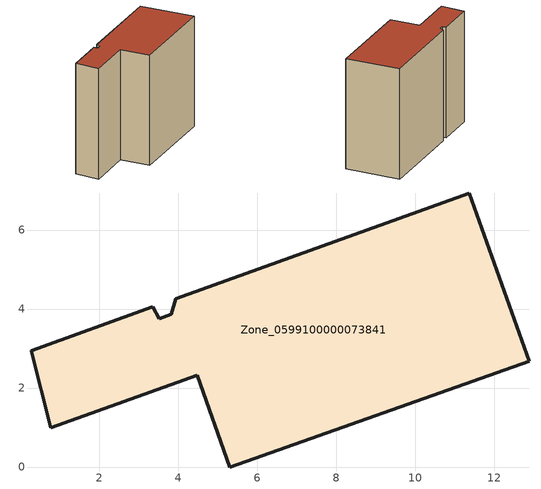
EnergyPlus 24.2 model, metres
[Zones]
Zone_0599100000073841
 floor ground (C_G): 3.93,4.26 11.37,6.94 12.89,2.68 5.3,0 4.48,2.32 0.77,0.99 0.27,2.95 3.35,4.05 3.52,3.76 3.82,3.87 z0
 wall outside (C_F): 12.89,2.68 11.37,6.94 3.93,4.26 3.82,3.87 3.52,3.76 3.35,4.05 0.27,2.95 0.77,0.99 4.48,2.32 5.3,0 12.89,2.68 z0:9.18
 roof outside (C_R): 11.37,6.94 3.93,4.26 3.82,3.87 3.52,3.76 3.35,4.05 0.27,2.95 0.77,0.99 4.48,2.32 5.3,0 12.89,2.68 z9.18
[BUILDING]
Pand.0599100000073841: North Axis=0; Terrain=City; Loads Convergence Tolerance Value=0.04; Temperature Convergence Tolerance Value=0.4; Solar Distribution=FullExterior; Maximum Number of Warmup Days=25; Minimum Number of Warmup Days=1
[Site:Location]
Rotterdam.The.Hague.AP_ZH_NLD Design_Conditions: Latitude=51.96; Longitude=4.45; Time Zone=1; Elevation=-4.5
[SITE:GROUNDTEMPERATURE:BUILDINGSURFACE]
18, 18, 18, 18, 18, 18, 18, 18, 18, 18, 18, 18
[MATERIAL] Thermal Absorptance=0.9; Solar Absorptance=0.7; Visible Absorptance=0.7
Name | Roughness | Thickness | Conductivity | Density | Specific Heat
G.TC.1946 | MediumSmooth | 0.15 | 1 | 540 | 1210
F.TC.1946 | Rough | 0.3 | 0.857143 | 1920 | 840
R.TC.1946 | MediumRough | 0.2 | 0.909091 | 1500 | 1000
[CONSTRUCTION]
C_G: G.TC.1946
C_F: F.TC.1946
C_R: R.TC.1946
[ZONE]
Zone_0599100000073841: Type=1; Multiplier=1; Ceiling Height=Autocalculate; Volume=Autocalculate; Floor Area=autocalculate; Part of Total Floor Area=Yes
[ZONEINFILTRATION:DESIGNFLOWRATE]
Infil_Zone_0599100000073841: Zone or ZoneList or Space or SpaceList=Zone_0599100000073841; Schedule=AlwaysOn; Design Flow Rate Calculation Method=Flow/Area; Flow Rate per Floor Area=0.003; Constant Term Coefficient=1; Temperature Term Coefficient=0; Velocity Term Coefficient=0; Velocity Squared Term Coefficient=0
[HVACTEMPLATE:ZONE:IDEALLOADSAIRSYSTEM]
Zone_0599100000073841: Maximum Heating Supply Air Temperature=50; Minimum Cooling Supply Air Temperature=13; Maximum Heating Supply Air Humidity Ratio=0.0156; Minimum Cooling Supply Air Humidity Ratio=0.0077; Heating Limit=NoLimit; Cooling Limit=NoLimit; Dehumidification Control Type=ConstantSensibleHeatRatio; Cooling Sensible Heat Ratio=0.7; Dehumidification Setpoint=60; Humidification Control Type=None; Humidification Setpoint=30; Outdoor Air Method=None; Outdoor Air Flow Rate per Person=0.00944; Outdoor Air Flow Rate per Zone Floor Area=0; Outdoor Air Flow Rate per Zone=0; Demand Controlled Ventilation Type=None; Outdoor Air Economizer Type=NoEconomizer; Heat Recovery Type=None; Sensible Heat Recovery Effectiveness=0.7; Latent Heat Recovery Effectiveness=0.65
[ZONECONTROL:THERMOSTAT]
ThermostatControl_Zone_0599100000073841: Zone or ZoneList=Zone_0599100000073841; Control Type Schedule=DualSetpointControlType; Control 1=Thermostat_Zone_0599100000073841; Temperature Difference Between Cutout And Setpoint=0
[THERMOSTATSETPOINT:DUALSETPOINT]
Thermostat_Zone_0599100000073841: Heating Setpoint Temperature Schedule=HeatingSetpoint_Zone_0599100000073841; Cooling Setpoint Temperature Schedule=CoolingSetpoint_Zone_0599100000073841
[SCHEDULE:COMPACT]
HeatingSetpoint_Zone_0599100000073841: Through: 12/31, For: AllDays, Until: 24:00, 21
CoolingSetpoint_Zone_0599100000073841: Through: 12/31, For: AllDays, Until: 24:00, 24
DualSetpointControlType: Through: 12/31, For: AllDays, Until: 24:00, 4
AlwaysOn: Through: 12/31, For: AllDays, Until: 24:00, 1
